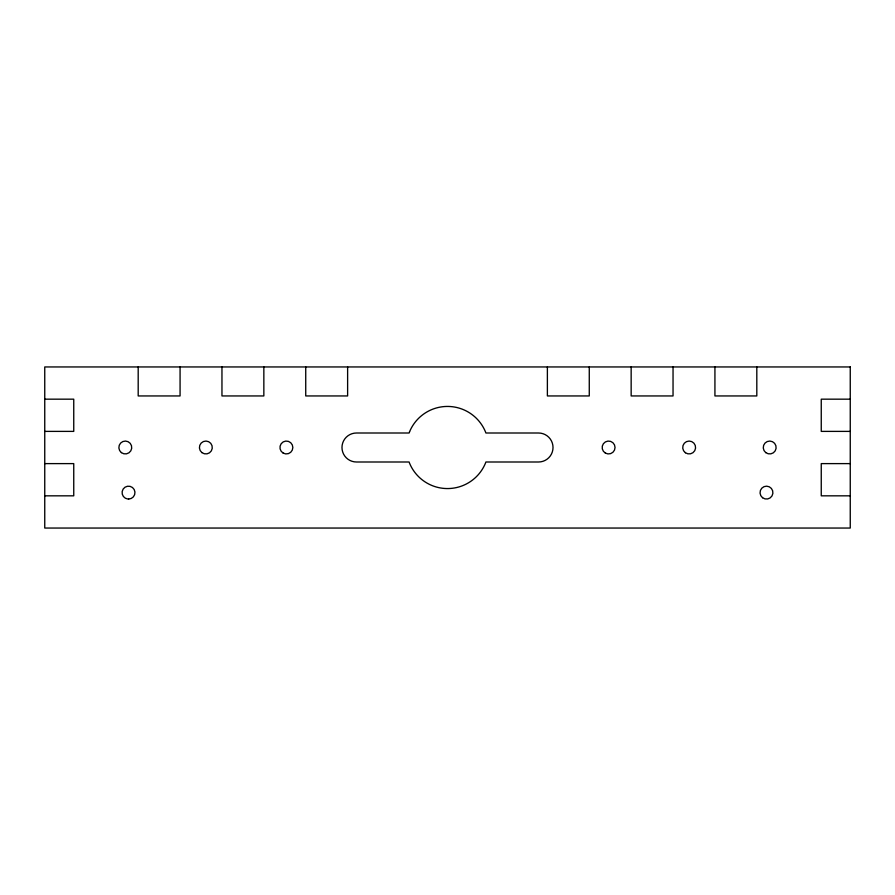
<?xml version="1.0" encoding="UTF-8"?>
<svg xmlns="http://www.w3.org/2000/svg" width="895" height="895" viewBox="0 0 895 895"><rect width="100%" height="100%" fill="white"/><g stroke="black" fill="none" stroke-linecap="round" stroke-linejoin="round"><path stroke-width="1.34" d="M44.75 399.17L73.748 399.17L73.748 431.39L44.75 431.39M850.25 399.17L821.252 399.17L821.252 431.39L850.25 431.39M44.75 463.61L73.748 463.61L73.748 495.83L44.75 495.83M850.25 463.61L821.252 463.61L821.252 495.83L850.25 495.83M756.812 366.95L756.812 395.948L714.926 395.948L714.926 366.95M673.04 366.95L673.04 395.948L631.154 395.948L631.154 366.95M589.268 366.95L589.268 395.948L547.382 395.948L547.382 366.95M347.618 366.95L347.618 395.948L305.732 395.948L305.732 366.95M263.846 366.95L263.846 395.948L221.96 395.948L221.96 366.95M180.074 366.95L180.074 395.948L138.188 395.948L138.188 366.95M409.552 431.782L409.082 433.001L356.478 433.001A14.499 14.499 0 0 0 341.979 447.5A14.499 14.499 0 0 0 356.478 461.999L409.082 461.999L409.552 463.218A41.08 41.08 0 0 0 485.448 463.218L485.918 461.999L538.521 461.999A14.499 14.499 0 0 0 553.02 447.5A14.499 14.499 0 0 0 538.521 433.001L485.918 433.001L485.448 431.782A41.08 41.08 0 0 0 409.552 431.782M850.25 366.95L44.75 366.95L44.75 528.05L850.25 528.05L850.25 366.95M128.679 499.052L127.828 499.018A6.444 6.444 0 0 1 123.163 489.039A6.444 6.444 0 0 1 134.172 489.498A6.444 6.444 0 0 1 128.679 499.052M765.773 452.613A6.444 6.444 0 0 0 776.088 448.339A6.444 6.444 0 0 0 767.239 441.548A6.444 6.444 0 0 0 765.773 452.613M685.402 452.747A6.444 6.444 0 0 0 695.56 448.115A6.444 6.444 0 0 0 686.476 441.638A6.444 6.444 0 0 0 685.402 452.747M605.378 453.083A6.444 6.444 0 0 0 615.044 447.5A6.444 6.444 0 0 0 605.378 441.917A6.444 6.444 0 0 0 605.378 453.083M283.178 453.083A6.444 6.444 0 0 0 292.844 447.5A6.444 6.444 0 0 0 283.178 441.917A6.444 6.444 0 0 0 283.178 453.083M201.923 452.613A6.444 6.444 0 0 0 212.238 448.339A6.444 6.444 0 0 0 203.389 441.548A6.444 6.444 0 0 0 201.923 452.613M121.373 452.613A6.444 6.444 0 0 0 131.688 448.339A6.444 6.444 0 0 0 122.839 441.548A6.444 6.444 0 0 0 121.373 452.613M762.551 497.721A6.444 6.444 0 0 0 772.866 493.447A6.444 6.444 0 0 0 764.017 486.656A6.444 6.444 0 0 0 762.551 497.721"/></g></svg>
